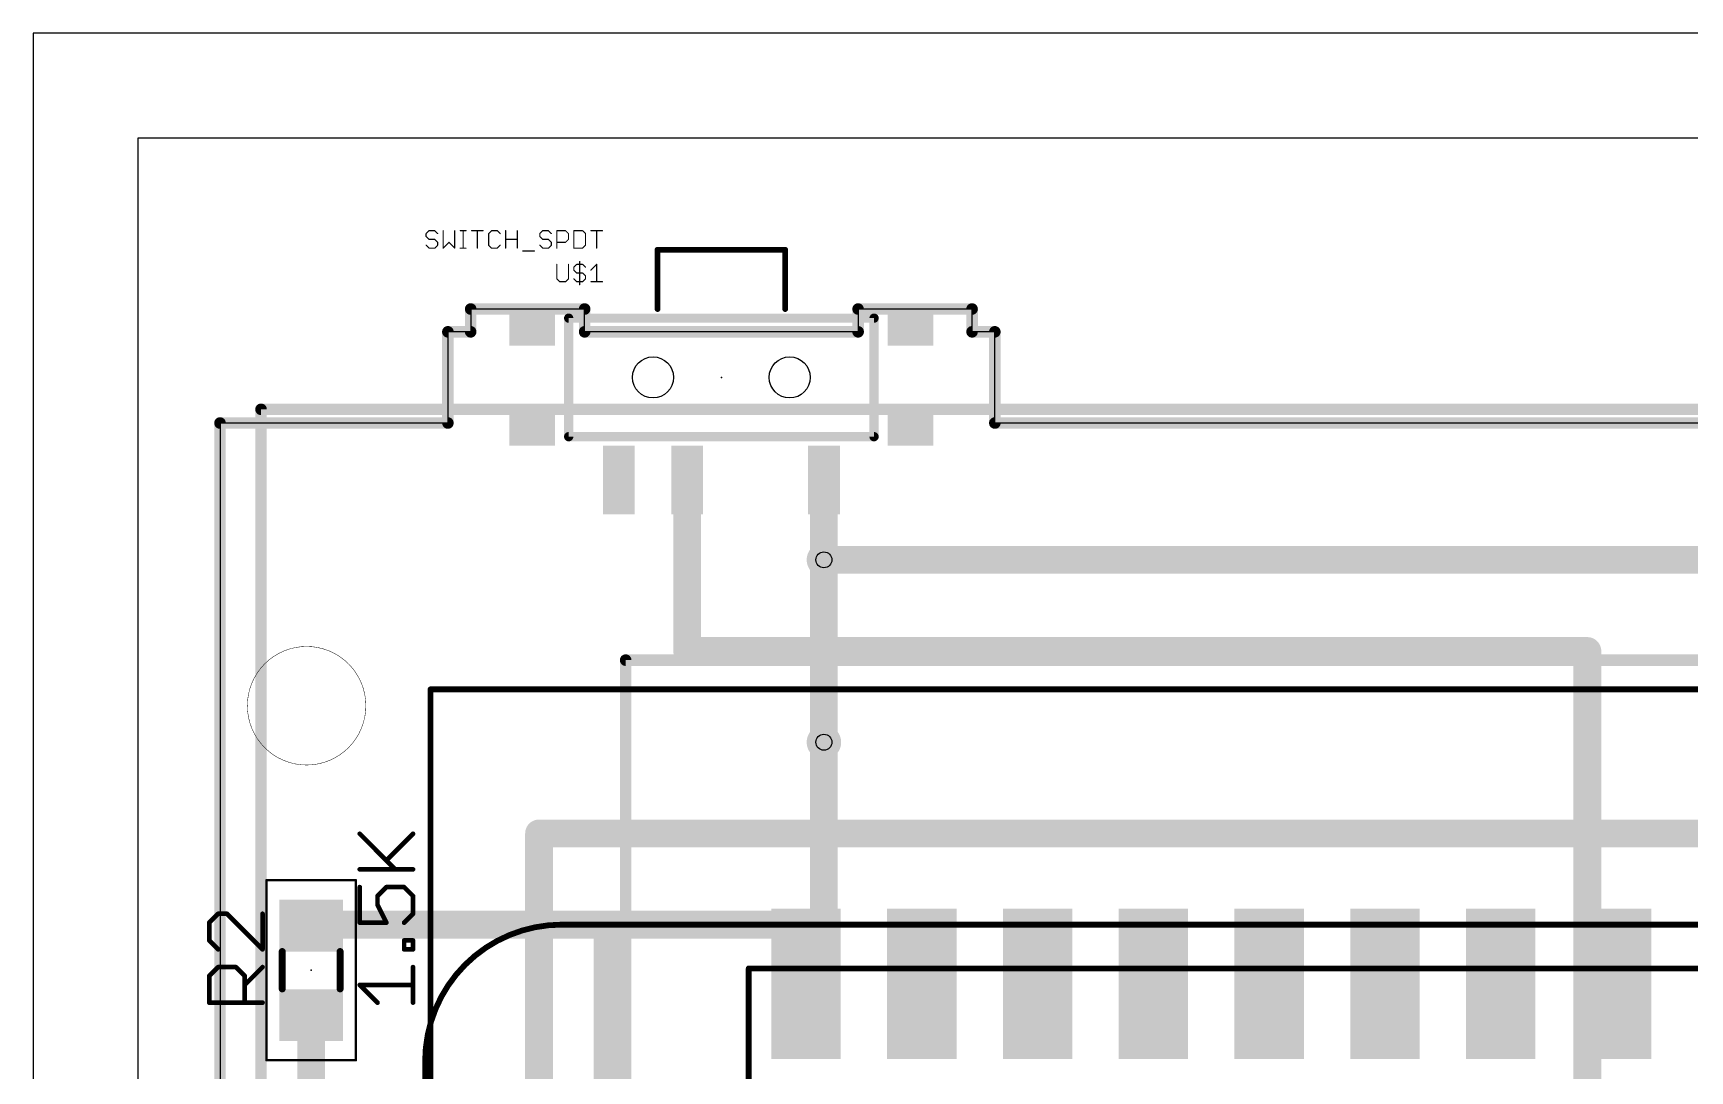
# Model space of a CAD drawing. Extents: x -7 to 74, y -4 to 123.
# Drawn here: x -4.1 to 32.25, y 99.79 to 122.55 of the extents above; entities that cross this region are included whole.
import ezdxf

# ---------------------------------------------------------------- set-up
doc = ezdxf.new("R2010")
doc.units = 0
for name, color, linetype in [('1', 14, 'CONTINUOUS'), ('16', 5, 'CONTINUOUS'), ('18', 94, 'CONTINUOUS'), ('20', 178, 'CONTINUOUS'), ('21', 250, 'CONTINUOUS'), ('22', 250, 'CONTINUOUS'), ('23', 178, 'CONTINUOUS'), ('25', 250, 'CONTINUOUS'), ('27', 250, 'CONTINUOUS'), ('39', 14, 'CONTINUOUS'), ('44', 250, 'CONTINUOUS'), ('51', 214, 'CONTINUOUS')]:
    doc.layers.add(name, color=color, linetype=linetype)

# ---------------------------------------------------------------- blocks, each defined once
blk = doc.blocks.new('RECT')
blk.add_solid([(-0.5, -0.5), (0.5, -0.5), (-0.5, 0.5), (0.5, 0.5)])
blk = doc.blocks.new('ROUNDV')
at = {"const_width": 0.5}
blk.add_lwpolyline([(0, -0.25, 1), (0, 0.25, 1), (0, -0.25)], format="xyb", dxfattribs=at)

msp = doc.modelspace()

# ---------------------------------------------------------------- linework, layer by layer
at = {"layer": '1'}
for points, const_width in [([(8, 116.5), (5.5, 116.5)], 0.254), ([(5.5, 116.5), (5.5, 116)], 0.254), ([(8, 116), (8, 116.5)], 0.254), ([(16.5, 116.5), (14, 116.5)], 0.254), ([(14, 116.5), (14, 116)], 0.254), ([(16.5, 116), (16.5, 116.5)], 0.254), ([(5.5, 116), (5, 116)], 0.254), ([(5, 116), (5, 114)], 0.254), ([(14, 116), (8, 116)], 0.254), ([(17, 116), (16.5, 116)], 0.254), ([(17, 114), (17, 116)], 0.254), ([(5, 114), (0, 114)], 0.254), ([(0, 114), (0, 84)], 0.254), ([(69.5, 114), (17, 114)], 0.254), ([(10.25, 109), (10.25, 112.75)], 0.6096), ([(13.25, 112.75), (13.25, 111)], 0.6096), ([(13.25, 111), (58.578, 111)], 0.6096), ([(30, 109), (10.25, 109)], 0.6096), ([(30, 93), (30, 109)], 0.6096), ([(13.25, 103), (13.25, 107)], 0.6096), ([(2, 103), (8.5, 103)], 0.6096), ([(8.5, 103), (13.25, 103)], 0.6096), ([(8.5, 87), (8.5, 103)], 0.6096), ([(2, 101), (2, 99.05)], 0.6096)]:
    msp.add_lwpolyline(points, dxfattribs=dict(at, const_width=const_width))
for points, const_width in [([(5.5, 116.5635, 1), (5.5, 116.4365)], 0.127), ([(5.5635, 116.5, 1), (5.4365, 116.5)], 0.127), ([(8.0635, 116.5, 1), (7.9365, 116.5)], 0.127), ([(8, 116.4365, 1), (8, 116.5635)], 0.127), ([(14, 116.5635, 1), (14, 116.4365)], 0.127), ([(14.0635, 116.5, 1), (13.9365, 116.5)], 0.127), ([(16.5635, 116.5, 1), (16.4365, 116.5)], 0.127), ([(16.5, 116.4365, 1), (16.5, 116.5635)], 0.127), ([(5, 116.0635, 1), (5, 115.9365)], 0.127), ([(5.0635, 116, 1), (4.9365, 116)], 0.127), ([(5.4365, 116, 1), (5.5635, 116)], 0.127), ([(5.5, 115.9365, 1), (5.5, 116.0635)], 0.127), ([(8, 116.0635, 1), (8, 115.9365)], 0.127), ([(7.9365, 116, 1), (8.0635, 116)], 0.127), ([(13.9365, 116, 1), (14.0635, 116)], 0.127), ([(14, 115.9365, 1), (14, 116.0635)], 0.127), ([(16.5, 116.0635, 1), (16.5, 115.9365)], 0.127), ([(16.4365, 116, 1), (16.5635, 116)], 0.127), ([(17.0635, 116, 1), (16.9365, 116)], 0.127), ([(17, 115.9365, 1), (17, 116.0635)], 0.127), ([(0, 114.0635, 1), (0, 113.9365)], 0.127), ([(0.0635, 114, 1), (-0.0635, 114)], 0.127), ([(4.9365, 114, 1), (5.0635, 114)], 0.127), ([(5, 113.9365, 1), (5, 114.0635)], 0.127), ([(17, 114.0635, 1), (17, 113.9365)], 0.127), ([(16.9365, 114, 1), (17.0635, 114)], 0.127), ([(10.4024, 112.75, 1), (10.0976, 112.75)], 0.3048), ([(13.4024, 112.75, 1), (13.0976, 112.75)], 0.3048), ([(13.25, 111.1524, 1), (13.25, 110.8476)], 0.3048), ([(13.0976, 111, 1), (13.4024, 111)], 0.3048), ([(10.25, 109.1524, 1), (10.25, 108.8476)], 0.3048), ([(10.0976, 109, 1), (10.4024, 109)], 0.3048), ([(30.1524, 109, 1), (29.8476, 109)], 0.3048), ([(30, 108.8476, 1), (30, 109.1524)], 0.3048), ([(13.4024, 107, 1), (13.0976, 107)], 0.3048), ([(2, 103.1524, 1), (2, 102.8476)], 0.3048), ([(8.5, 103.1524, 1), (8.5, 102.8476)], 0.3048), ([(8.6524, 103, 1), (8.3476, 103)], 0.3048), ([(8.5, 102.8476, 1), (8.5, 103.1524)], 0.3048), ([(13.25, 102.8476, 1), (13.25, 103.1524)], 0.3048), ([(13.0976, 103, 1), (13.4024, 103)], 0.3048), ([(2.1524, 101, 1), (1.8476, 101)], 0.3048)]:
    msp.add_lwpolyline(points, format="xyb", dxfattribs=dict(at, const_width=const_width))
at = {"layer": '16'}
for points, const_width in [([(8, 116.5), (5.5, 116.5)], 0.254), ([(5.5, 116.5), (5.5, 116)], 0.254), ([(8, 116), (8, 116.5)], 0.254), ([(16.5, 116.5), (14, 116.5)], 0.254), ([(14, 116.5), (14, 116)], 0.254), ([(16.5, 116), (16.5, 116.5)], 0.254), ([(5.5, 116), (5, 116)], 0.254), ([(5, 116), (5, 114)], 0.254), ([(14, 116), (8, 116)], 0.254), ([(17, 116), (16.5, 116)], 0.254), ([(17, 114), (17, 116)], 0.254), ([(5, 114), (0, 114)], 0.254), ([(0, 114), (0, 84)], 0.254), ([(69.5, 114), (17, 114)], 0.254), ([(13.25, 107), (13.25, 111)], 0.6096), ([(48.418, 105), (7, 105)], 0.6096), ([(7, 105), (7, 90)], 0.6096)]:
    msp.add_lwpolyline(points, dxfattribs=dict(at, const_width=const_width))
for points, const_width in [([(5.5, 116.5635, 1), (5.5, 116.4365)], 0.127), ([(5.5635, 116.5, 1), (5.4365, 116.5)], 0.127), ([(8.0635, 116.5, 1), (7.9365, 116.5)], 0.127), ([(8, 116.4365, 1), (8, 116.5635)], 0.127), ([(14, 116.5635, 1), (14, 116.4365)], 0.127), ([(14.0635, 116.5, 1), (13.9365, 116.5)], 0.127), ([(16.5635, 116.5, 1), (16.4365, 116.5)], 0.127), ([(16.5, 116.4365, 1), (16.5, 116.5635)], 0.127), ([(5, 116.0635, 1), (5, 115.9365)], 0.127), ([(5.0635, 116, 1), (4.9365, 116)], 0.127), ([(5.4365, 116, 1), (5.5635, 116)], 0.127), ([(5.5, 115.9365, 1), (5.5, 116.0635)], 0.127), ([(8, 116.0635, 1), (8, 115.9365)], 0.127), ([(7.9365, 116, 1), (8.0635, 116)], 0.127), ([(13.9365, 116, 1), (14.0635, 116)], 0.127), ([(14, 115.9365, 1), (14, 116.0635)], 0.127), ([(16.5, 116.0635, 1), (16.5, 115.9365)], 0.127), ([(16.4365, 116, 1), (16.5635, 116)], 0.127), ([(17.0635, 116, 1), (16.9365, 116)], 0.127), ([(17, 115.9365, 1), (17, 116.0635)], 0.127), ([(0, 114.0635, 1), (0, 113.9365)], 0.127), ([(0.0635, 114, 1), (-0.0635, 114)], 0.127), ([(4.9365, 114, 1), (5.0635, 114)], 0.127), ([(5, 113.9365, 1), (5, 114.0635)], 0.127), ([(17, 114.0635, 1), (17, 113.9365)], 0.127), ([(16.9365, 114, 1), (17.0635, 114)], 0.127), ([(13.4024, 111, 1), (13.0976, 111)], 0.3048), ([(13.0976, 107, 1), (13.4024, 107)], 0.3048), ([(7, 105.1524, 1), (7, 104.8476)], 0.3048), ([(7.1524, 105, 1), (6.8476, 105)], 0.3048)]:
    msp.add_lwpolyline(points, format="xyb", dxfattribs=dict(at, const_width=const_width))
at = {"layer": '20'}
for p, q in [((8, 116.5), (5.5, 116.5)), ((5.5, 116.5), (5.5, 116)), ((8, 116), (8, 116.5)), ((16.5, 116.5), (14, 116.5)), ((14, 116.5), (14, 116)), ((16.5, 116), (16.5, 116.5)), ((5.5, 116), (5, 116)), ((5, 116), (5, 114)), ((14, 116), (8, 116)), ((17, 116), (16.5, 116)), ((17, 114), (17, 116)), ((5, 114), (0, 114)), ((0, 114), (0, 84)), ((69.5, 114), (17, 114))]:
    msp.add_line(p, q, dxfattribs=at)
at = {"layer": '20', "const_width": 0.01}
msp.add_lwpolyline([(1.9, 106.5, 1), (1.9, 109.1, 1), (1.9, 106.5)], format="xyb", dxfattribs=at)
at = {"layer": '20'}
for centre in [(9.5, 115), (12.5, 115)]:
    msp.add_circle(centre, 0.45, dxfattribs=at)
at = {"layer": '21'}
for points, const_width in [([(14.35, 116.3), (7.65, 116.3)], 0.2032), ([(7.65, 116.3), (7.65, 113.7)], 0.2032), ([(14.35, 113.7), (14.35, 116.3)], 0.2032), ([(7.65, 113.7), (14.35, 113.7)], 0.2032), ([(4.62, 65.44), (4.62, 108.16)], 0.127), ([(4.62, 108.16), (64.88, 108.16)], 0.127)]:
    msp.add_lwpolyline(points, dxfattribs=dict(at, const_width=const_width))
for points, const_width in [([(7.65, 116.3508, 1), (7.65, 116.2492)], 0.1016), ([(7.7008, 116.3, 1), (7.5992, 116.3)], 0.1016), ([(14.4008, 116.3, 1), (14.2992, 116.3)], 0.1016), ([(14.35, 116.2492, 1), (14.35, 116.3508)], 0.1016), ([(7.65, 113.7508, 1), (7.65, 113.6492)], 0.1016), ([(14.35, 113.6492, 1), (14.35, 113.7508)], 0.1016), ([(7.5992, 113.7, 1), (7.7008, 113.7)], 0.1016), ([(14.2992, 113.7, 1), (14.4008, 113.7)], 0.1016), ([(4.62, 108.1918, 1), (4.62, 108.1283)], 0.0635), ([(4.6517, 108.16, 1), (4.5883, 108.16)], 0.0635)]:
    msp.add_lwpolyline(points, format="xyb", dxfattribs=dict(at, const_width=const_width))
at = {"layer": '22'}
for points, const_width in [([(7.5, 103, 0.4142), (4.5, 100)], 0.127), ([(7.5, 103.0318, 1), (7.5, 102.9682)], 0.0635), ([(7.5, 102.9682, 1), (7.5, 103.0318)], 0.0635), ([(11.6, 102.0718, 1), (11.6, 102.0083)], 0.0635), ([(11.6318, 102.04, 1), (11.5683, 102.04)], 0.0635), ([(4.5317, 100, 1), (4.4683, 100)], 0.0635), ([(4.4683, 100, 1), (4.5317, 100)], 0.0635)]:
    msp.add_lwpolyline(points, format="xyb", dxfattribs=dict(at, const_width=const_width))
at = {"layer": '22', "const_width": 0.127}
for points in [[(7.5, 103), (66.5, 103)], [(11.6, 96.96), (11.6, 102.04)], [(11.6, 102.04), (62.4, 102.04)], [(4.5, 76), (4.5, 100)]]:
    msp.add_lwpolyline(points, dxfattribs=at)
at = {"layer": '23'}
for p in [(11, 115), (2, 102)]:
    msp.add_point(p, dxfattribs=at)
at = {"layer": '25'}
for points, const_width in [([(7.3901, 117.4796), (7.3901, 117.1619)], 0.0254), ([(7.6443, 117.1619), (7.6443, 117.4796)], 0.0254), ([(7.7643, 117.4161), (7.8278, 117.4796)], 0.0254), ([(7.7643, 117.3525), (7.7643, 117.4161)], 0.0254), ([(7.8278, 117.4796), (7.9549, 117.4796)], 0.0254), ([(7.8914, 117.5432), (7.8914, 117.0347)], 0.0254), ([(7.9549, 117.4796), (8.0185, 117.4161)], 0.0254), ([(8.1385, 117.3525), (8.2656, 117.4796)], 0.0254), ([(8.2656, 117.4796), (8.2656, 117.0983)], 0.0254), ([(7.3901, 117.1619), (7.4536, 117.0983)], 0.0254), ([(7.4536, 117.0983), (7.5807, 117.0983)], 0.0254), ([(7.5807, 117.0983), (7.6443, 117.1619)], 0.0254), ([(7.8278, 117.289), (7.7643, 117.3525)], 0.0254), ([(7.7643, 117.1619), (7.8278, 117.0983)], 0.0254), ([(7.9549, 117.289), (7.8278, 117.289)], 0.0254), ([(7.8278, 117.0983), (7.9549, 117.0983)], 0.0254), ([(8.0185, 117.2254), (7.9549, 117.289)], 0.0254), ([(7.9549, 117.0983), (8.0185, 117.1619)], 0.0254), ([(8.0185, 117.1619), (8.0185, 117.2254)], 0.0254), ([(8.1385, 117.0983), (8.3927, 117.0983)], 0.0254), ([(-0.0413, 103.2378), (-0.2362, 103.0429)], 0.1016), ([(0.1536, 103.2378), (-0.0413, 103.2378)], 0.1016), ([(0.9332, 102.4582), (0.1536, 103.2378)], 0.1016), ([(0.9332, 103.2378), (0.9332, 102.4582)], 0.1016), ([(-0.2362, 103.0429), (-0.2362, 102.6531)], 0.1016), ([(-0.2362, 102.6531), (-0.0413, 102.4582)], 0.1016), ([(-0.2362, 101.8735), (-0.0413, 102.0684)], 0.1016), ([(-0.2362, 101.2888), (-0.2362, 101.8735)], 0.1016), ([(-0.0413, 102.0684), (0.3485, 102.0684)], 0.1016), ([(0.3485, 102.0684), (0.5434, 101.8735)], 0.1016), ([(0.5434, 101.6786), (0.9332, 102.0684)], 0.1016), ([(0.5434, 101.8735), (0.5434, 101.2888)], 0.1016), ([(0.9332, 101.2888), (-0.2362, 101.2888)], 0.1016)]:
    msp.add_lwpolyline(points, dxfattribs=dict(at, const_width=const_width))
for points, const_width in [([(7.3964, 117.4796, 1), (7.3837, 117.4796)], 0.0127), ([(7.6506, 117.4796, 1), (7.6379, 117.4796)], 0.0127), ([(7.7706, 117.4161, 1), (7.7579, 117.4161)], 0.0127), ([(7.7598, 117.4206, 1), (7.7688, 117.4116)], 0.0127), ([(7.8278, 117.486, 1), (7.8278, 117.4733)], 0.0127), ([(7.8323, 117.4751, 1), (7.8233, 117.4841)], 0.0127), ([(7.8977, 117.5432, 1), (7.885, 117.5432)], 0.0127), ([(7.9594, 117.4841, 1), (7.9505, 117.4751)], 0.0127), ([(7.9549, 117.4733, 1), (7.9549, 117.486)], 0.0127), ([(8.014, 117.4116, 1), (8.023, 117.4206)], 0.0127), ([(8.2719, 117.4796, 1), (8.2592, 117.4796)], 0.0127), ([(8.2701, 117.4751, 1), (8.2611, 117.4841)], 0.0127), ([(7.3946, 117.1663, 1), (7.3856, 117.1574)], 0.0127), ([(7.3837, 117.1619, 1), (7.3964, 117.1619)], 0.0127), ([(7.4536, 117.1047, 1), (7.4536, 117.092)], 0.0127), ([(7.4491, 117.0938, 1), (7.4581, 117.1028)], 0.0127), ([(7.5763, 117.1028, 1), (7.5852, 117.0938)], 0.0127), ([(7.5807, 117.092, 1), (7.5807, 117.1047)], 0.0127), ([(7.6379, 117.1619, 1), (7.6506, 117.1619)], 0.0127), ([(7.6488, 117.1574, 1), (7.6398, 117.1663)], 0.0127), ([(7.7688, 117.357, 1), (7.7598, 117.348)], 0.0127), ([(7.7579, 117.3525, 1), (7.7706, 117.3525)], 0.0127), ([(7.7688, 117.1663, 1), (7.7598, 117.1574)], 0.0127), ([(7.8278, 117.2953, 1), (7.8278, 117.2826)], 0.0127), ([(7.8278, 117.1047, 1), (7.8278, 117.092)], 0.0127), ([(7.8233, 117.2845, 1), (7.8323, 117.2935)], 0.0127), ([(7.8233, 117.0938, 1), (7.8323, 117.1028)], 0.0127), ([(7.9594, 117.2935, 1), (7.9505, 117.2845)], 0.0127), ([(7.9505, 117.1028, 1), (7.9594, 117.0938)], 0.0127), ([(7.9549, 117.2826, 1), (7.9549, 117.2953)], 0.0127), ([(7.9549, 117.092, 1), (7.9549, 117.1047)], 0.0127), ([(8.0248, 117.2254, 1), (8.0122, 117.2254)], 0.0127), ([(8.0122, 117.1619, 1), (8.0248, 117.1619)], 0.0127), ([(8.023, 117.1574, 1), (8.014, 117.1663)], 0.0127), ([(8.014, 117.2209, 1), (8.023, 117.2299)], 0.0127), ([(8.134, 117.357, 1), (8.143, 117.348)], 0.0127), ([(8.1385, 117.1047, 1), (8.1385, 117.092)], 0.0127), ([(8.2592, 117.0983, 1), (8.2719, 117.0983)], 0.0127), ([(8.3927, 117.092, 1), (8.3927, 117.1047)], 0.0127), ([(7.885, 117.0347, 1), (7.8977, 117.0347)], 0.0127), ([(-0.0413, 103.2632, 1), (-0.0413, 103.2124)], 0.0508), ([(-0.0233, 103.2198, 1), (-0.0593, 103.2558)], 0.0508), ([(0.1716, 103.2558, 1), (0.1356, 103.2198)], 0.0508), ([(0.1536, 103.2124, 1), (0.1536, 103.2632)], 0.0508), ([(0.9586, 103.2378, 1), (0.9078, 103.2378)], 0.0508), ([(-0.2542, 103.0609, 1), (-0.2182, 103.0249)], 0.0508), ([(-0.2108, 103.0429, 1), (-0.2616, 103.0429)], 0.0508), ([(-0.2182, 102.6711, 1), (-0.2542, 102.6351)], 0.0508), ([(-0.2616, 102.6531, 1), (-0.2108, 102.6531)], 0.0508), ([(-0.0593, 102.4402, 1), (-0.0233, 102.4762)], 0.0508), ([(0.9078, 102.4582, 1), (0.9586, 102.4582)], 0.0508), ([(0.9152, 102.4402, 1), (0.9512, 102.4762)], 0.0508), ([(-0.2542, 101.8915, 1), (-0.2182, 101.8555)], 0.0508), ([(-0.2108, 101.8735, 1), (-0.2616, 101.8735)], 0.0508), ([(-0.0413, 102.0938, 1), (-0.0413, 102.043)], 0.0508), ([(-0.0233, 102.0504, 1), (-0.0593, 102.0864)], 0.0508), ([(0.3665, 102.0864, 1), (0.3305, 102.0504)], 0.0508), ([(0.3485, 102.043, 1), (0.3485, 102.0938)], 0.0508), ([(0.5688, 101.8735, 1), (0.518, 101.8735)], 0.0508), ([(0.5254, 101.8555, 1), (0.5614, 101.8915)], 0.0508), ([(0.9512, 102.0504, 1), (0.9152, 102.0864)], 0.0508), ([(0.5254, 101.6966, 1), (0.5614, 101.6606)], 0.0508), ([(-0.2362, 101.3142, 1), (-0.2362, 101.2634)], 0.0508), ([(-0.2616, 101.2888, 1), (-0.2108, 101.2888)], 0.0508), ([(0.518, 101.2888, 1), (0.5688, 101.2888)], 0.0508), ([(0.9332, 101.2634, 1), (0.9332, 101.3142)], 0.0508)]:
    msp.add_lwpolyline(points, format="xyb", dxfattribs=dict(at, const_width=const_width))
at = {"layer": '27'}
for points, const_width in [([(4.5847, 118.2176), (4.5212, 118.1541)], 0.0254), ([(4.5212, 118.1541), (4.5212, 118.0905)], 0.0254), ([(4.7118, 118.2176), (4.5847, 118.2176)], 0.0254), ([(4.7754, 118.1541), (4.7118, 118.2176)], 0.0254), ([(4.8954, 118.2176), (4.8954, 117.8363)], 0.0254), ([(5.1496, 117.8363), (5.1496, 118.2176)], 0.0254), ([(5.2696, 118.2176), (5.3967, 118.2176)], 0.0254), ([(5.3331, 117.8363), (5.3331, 118.2176)], 0.0254), ([(5.519, 118.2176), (5.7732, 118.2176)], 0.0254), ([(5.6461, 117.8363), (5.6461, 118.2176)], 0.0254), ([(5.9568, 118.2176), (5.8932, 118.1541)], 0.0254), ([(5.8932, 118.1541), (5.8932, 117.8999)], 0.0254), ([(6.0839, 118.2176), (5.9568, 118.2176)], 0.0254), ([(6.1475, 118.1541), (6.0839, 118.2176)], 0.0254), ([(6.2674, 117.8363), (6.2674, 118.2176)], 0.0254), ([(6.5217, 118.2176), (6.5217, 117.8363)], 0.0254), ([(7.0794, 118.2176), (7.0159, 118.1541)], 0.0254), ([(7.0159, 118.1541), (7.0159, 118.0905)], 0.0254), ([(7.2065, 118.2176), (7.0794, 118.2176)], 0.0254), ([(7.2701, 118.1541), (7.2065, 118.2176)], 0.0254), ([(7.3901, 117.8363), (7.3901, 118.2176)], 0.0254), ([(7.3901, 118.2176), (7.5807, 118.2176)], 0.0254), ([(7.5807, 118.2176), (7.6443, 118.1541)], 0.0254), ([(7.6443, 118.1541), (7.6443, 118.027)], 0.0254), ([(7.7643, 118.2176), (7.7643, 117.8363)], 0.0254), ([(7.9549, 118.2176), (7.7643, 118.2176)], 0.0254), ([(8.0185, 118.1541), (7.9549, 118.2176)], 0.0254), ([(8.0185, 117.8999), (8.0185, 118.1541)], 0.0254), ([(8.1385, 118.2176), (8.3927, 118.2176)], 0.0254), ([(8.2656, 117.8363), (8.2656, 118.2176)], 0.0254), ([(4.5212, 118.0905), (4.5847, 118.027)], 0.0254), ([(4.5847, 117.8363), (4.5212, 117.8999)], 0.0254), ([(4.5847, 118.027), (4.7118, 118.027)], 0.0254), ([(4.7118, 117.8363), (4.5847, 117.8363)], 0.0254), ([(4.7118, 118.027), (4.7754, 117.9634)], 0.0254), ([(4.7754, 117.8999), (4.7118, 117.8363)], 0.0254), ([(4.7754, 117.9634), (4.7754, 117.8999)], 0.0254), ([(4.8954, 117.8363), (5.0225, 117.9634)], 0.0254), ([(5.0225, 117.9634), (5.1496, 117.8363)], 0.0254), ([(5.2696, 117.8363), (5.3967, 117.8363)], 0.0254), ([(5.8932, 117.8999), (5.9568, 117.8363)], 0.0254), ([(5.9568, 117.8363), (6.0839, 117.8363)], 0.0254), ([(6.0839, 117.8363), (6.1475, 117.8999)], 0.0254), ([(6.2674, 118.027), (6.5217, 118.027)], 0.0254), ([(6.6417, 117.7727), (6.8959, 117.7727)], 0.0254), ([(7.0159, 118.0905), (7.0794, 118.027)], 0.0254), ([(7.0794, 117.8363), (7.0159, 117.8999)], 0.0254), ([(7.0794, 118.027), (7.2065, 118.027)], 0.0254), ([(7.2065, 117.8363), (7.0794, 117.8363)], 0.0254), ([(7.2065, 118.027), (7.2701, 117.9634)], 0.0254), ([(7.2701, 117.8999), (7.2065, 117.8363)], 0.0254), ([(7.2701, 117.9634), (7.2701, 117.8999)], 0.0254), ([(7.5807, 117.9634), (7.3901, 117.9634)], 0.0254), ([(7.6443, 118.027), (7.5807, 117.9634)], 0.0254), ([(7.7643, 117.8363), (7.9549, 117.8363)], 0.0254), ([(7.9549, 117.8363), (8.0185, 117.8999)], 0.0254), ([(3.8454, 104.2123), (3.0658, 104.9919)], 0.1016), ([(3.6505, 104.4072), (4.2352, 104.9919)], 0.1016), ([(3.0658, 104.2123), (4.2352, 104.2123)], 0.1016), ([(3.0658, 103.8225), (3.0658, 103.0429)], 0.1016), ([(3.4556, 103.6276), (3.6505, 103.8225)], 0.1016), ([(3.4556, 103.4327), (3.4556, 103.6276)], 0.1016), ([(3.6505, 103.8225), (4.0403, 103.8225)], 0.1016), ([(4.0403, 103.8225), (4.2352, 103.6276)], 0.1016), ([(4.2352, 103.6276), (4.2352, 103.2378)], 0.1016), ([(3.6505, 103.0429), (3.4556, 103.4327)], 0.1016), ([(4.2352, 103.2378), (4.0403, 103.0429)], 0.1016), ([(3.0658, 103.0429), (3.6505, 103.0429)], 0.1016), ([(4.0403, 102.4582), (4.0403, 102.6531)], 0.1016), ([(4.0403, 102.6531), (4.2352, 102.6531)], 0.1016), ([(4.2352, 102.4582), (4.0403, 102.4582)], 0.1016), ([(4.2352, 102.6531), (4.2352, 102.4582)], 0.1016), ([(4.2352, 101.2888), (4.2352, 102.0684)], 0.1016), ([(3.4556, 101.2888), (3.0658, 101.6786)], 0.1016), ([(3.0658, 101.6786), (4.2352, 101.6786)], 0.1016)]:
    msp.add_lwpolyline(points, dxfattribs=dict(at, const_width=const_width))
for points, const_width in [([(4.5275, 118.1541, 1), (4.5148, 118.1541)], 0.0127), ([(4.5167, 118.1586, 1), (4.5256, 118.1496)], 0.0127), ([(4.5847, 118.224, 1), (4.5847, 118.2113)], 0.0127), ([(4.5892, 118.2131, 1), (4.5802, 118.2221)], 0.0127), ([(4.7163, 118.2221, 1), (4.7073, 118.2131)], 0.0127), ([(4.7118, 118.2113, 1), (4.7118, 118.224)], 0.0127), ([(4.7709, 118.1496, 1), (4.7799, 118.1586)], 0.0127), ([(4.9017, 118.2176, 1), (4.889, 118.2176)], 0.0127), ([(5.1559, 118.2176, 1), (5.1432, 118.2176)], 0.0127), ([(5.2696, 118.224, 1), (5.2696, 118.2113)], 0.0127), ([(5.3395, 118.2176, 1), (5.3268, 118.2176)], 0.0127), ([(5.3967, 118.2113, 1), (5.3967, 118.224)], 0.0127), ([(5.519, 118.224, 1), (5.519, 118.2113)], 0.0127), ([(5.6525, 118.2176, 1), (5.6398, 118.2176)], 0.0127), ([(5.7732, 118.2113, 1), (5.7732, 118.224)], 0.0127), ([(5.8996, 118.1541, 1), (5.8869, 118.1541)], 0.0127), ([(5.8888, 118.1586, 1), (5.8977, 118.1496)], 0.0127), ([(5.9568, 118.224, 1), (5.9568, 118.2113)], 0.0127), ([(5.9613, 118.2131, 1), (5.9523, 118.2221)], 0.0127), ([(6.0884, 118.2221, 1), (6.0794, 118.2131)], 0.0127), ([(6.0839, 118.2113, 1), (6.0839, 118.224)], 0.0127), ([(6.143, 118.1496, 1), (6.1519, 118.1586)], 0.0127), ([(6.2738, 118.2176, 1), (6.2611, 118.2176)], 0.0127), ([(6.528, 118.2176, 1), (6.5153, 118.2176)], 0.0127), ([(7.0222, 118.1541, 1), (7.0095, 118.1541)], 0.0127), ([(7.0114, 118.1586, 1), (7.0203, 118.1496)], 0.0127), ([(7.0794, 118.224, 1), (7.0794, 118.2113)], 0.0127), ([(7.0839, 118.2131, 1), (7.0749, 118.2221)], 0.0127), ([(7.211, 118.2221, 1), (7.202, 118.2131)], 0.0127), ([(7.2065, 118.2113, 1), (7.2065, 118.224)], 0.0127), ([(7.2656, 118.1496, 1), (7.2746, 118.1586)], 0.0127), ([(7.3964, 118.2176, 1), (7.3837, 118.2176)], 0.0127), ([(7.3901, 118.224, 1), (7.3901, 118.2113)], 0.0127), ([(7.5852, 118.2221, 1), (7.5762, 118.2131)], 0.0127), ([(7.5807, 118.2113, 1), (7.5807, 118.224)], 0.0127), ([(7.6506, 118.1541, 1), (7.6379, 118.1541)], 0.0127), ([(7.6398, 118.1496, 1), (7.6488, 118.1586)], 0.0127), ([(7.7706, 118.2176, 1), (7.7579, 118.2176)], 0.0127), ([(7.7643, 118.224, 1), (7.7643, 118.2113)], 0.0127), ([(7.9594, 118.2221, 1), (7.9504, 118.2131)], 0.0127), ([(7.9549, 118.2113, 1), (7.9549, 118.224)], 0.0127), ([(8.0248, 118.1541, 1), (8.0121, 118.1541)], 0.0127), ([(8.014, 118.1496, 1), (8.023, 118.1586)], 0.0127), ([(8.1385, 118.224, 1), (8.1385, 118.2113)], 0.0127), ([(8.2719, 118.2176, 1), (8.2592, 118.2176)], 0.0127), ([(8.3927, 118.2113, 1), (8.3927, 118.224)], 0.0127), ([(4.5256, 118.095, 1), (4.5167, 118.086)], 0.0127), ([(4.5148, 118.0905, 1), (4.5275, 118.0905)], 0.0127), ([(4.5256, 117.9043, 1), (4.5167, 117.8954)], 0.0127), ([(4.5847, 118.0333, 1), (4.5847, 118.0206)], 0.0127), ([(4.5847, 117.8427, 1), (4.5847, 117.83)], 0.0127), ([(4.5802, 118.0225, 1), (4.5892, 118.0315)], 0.0127), ([(4.5802, 117.8318, 1), (4.5892, 117.8408)], 0.0127), ([(4.7163, 118.0315, 1), (4.7073, 118.0225)], 0.0127), ([(4.7073, 117.8408, 1), (4.7163, 117.8318)], 0.0127), ([(4.7118, 118.0206, 1), (4.7118, 118.0333)], 0.0127), ([(4.7118, 117.83, 1), (4.7118, 117.8427)], 0.0127), ([(4.7817, 117.9634, 1), (4.769, 117.9634)], 0.0127), ([(4.769, 117.8999, 1), (4.7817, 117.8999)], 0.0127), ([(4.7799, 117.8954, 1), (4.7709, 117.9043)], 0.0127), ([(4.7709, 117.9589, 1), (4.7799, 117.9679)], 0.0127), ([(4.8909, 117.8408, 1), (4.8998, 117.8318)], 0.0127), ([(4.889, 117.8363, 1), (4.9017, 117.8363)], 0.0127), ([(5.027, 117.9679, 1), (5.018, 117.9589)], 0.0127), ([(5.027, 117.9589, 1), (5.018, 117.9679)], 0.0127), ([(5.1432, 117.8363, 1), (5.1559, 117.8363)], 0.0127), ([(5.1451, 117.8318, 1), (5.1541, 117.8408)], 0.0127), ([(5.2696, 117.8427, 1), (5.2696, 117.83)], 0.0127), ([(5.3268, 117.8363, 1), (5.3395, 117.8363)], 0.0127), ([(5.3967, 117.83, 1), (5.3967, 117.8427)], 0.0127), ([(5.6398, 117.8363, 1), (5.6525, 117.8363)], 0.0127), ([(5.8869, 117.8999, 1), (5.8996, 117.8999)], 0.0127), ([(5.8977, 117.9043, 1), (5.8888, 117.8954)], 0.0127), ([(5.9568, 117.8427, 1), (5.9568, 117.83)], 0.0127), ([(5.9523, 117.8318, 1), (5.9613, 117.8408)], 0.0127), ([(6.0794, 117.8408, 1), (6.0884, 117.8318)], 0.0127), ([(6.0839, 117.83, 1), (6.0839, 117.8427)], 0.0127), ([(6.1519, 117.8954, 1), (6.143, 117.9043)], 0.0127), ([(6.2674, 118.0333, 1), (6.2674, 118.0206)], 0.0127), ([(6.2611, 117.8363, 1), (6.2738, 117.8363)], 0.0127), ([(6.5153, 117.8363, 1), (6.528, 117.8363)], 0.0127), ([(6.5217, 118.0206, 1), (6.5217, 118.0333)], 0.0127), ([(6.6417, 117.7791, 1), (6.6417, 117.7664)], 0.0127), ([(6.8959, 117.7664, 1), (6.8959, 117.7791)], 0.0127), ([(7.0203, 118.095, 1), (7.0114, 118.086)], 0.0127), ([(7.0095, 118.0905, 1), (7.0222, 118.0905)], 0.0127), ([(7.0203, 117.9043, 1), (7.0114, 117.8954)], 0.0127), ([(7.0794, 118.0333, 1), (7.0794, 118.0206)], 0.0127), ([(7.0794, 117.8427, 1), (7.0794, 117.83)], 0.0127), ([(7.0749, 118.0225, 1), (7.0839, 118.0315)], 0.0127), ([(7.0749, 117.8318, 1), (7.0839, 117.8408)], 0.0127), ([(7.211, 118.0315, 1), (7.202, 118.0225)], 0.0127), ([(7.202, 117.8408, 1), (7.211, 117.8318)], 0.0127), ([(7.2065, 118.0206, 1), (7.2065, 118.0333)], 0.0127), ([(7.2065, 117.83, 1), (7.2065, 117.8427)], 0.0127), ([(7.2764, 117.9634, 1), (7.2637, 117.9634)], 0.0127), ([(7.2637, 117.8999, 1), (7.2764, 117.8999)], 0.0127), ([(7.2746, 117.8954, 1), (7.2656, 117.9043)], 0.0127), ([(7.2656, 117.9589, 1), (7.2746, 117.9679)], 0.0127), ([(7.3901, 117.9698, 1), (7.3901, 117.9571)], 0.0127), ([(7.3837, 117.8363, 1), (7.3964, 117.8363)], 0.0127), ([(7.5762, 117.9679, 1), (7.5852, 117.9589)], 0.0127), ([(7.5807, 117.9571, 1), (7.5807, 117.9698)], 0.0127), ([(7.6379, 118.027, 1), (7.6506, 118.027)], 0.0127), ([(7.6488, 118.0225, 1), (7.6398, 118.0315)], 0.0127), ([(7.7643, 117.8427, 1), (7.7643, 117.83)], 0.0127), ([(7.7579, 117.8363, 1), (7.7706, 117.8363)], 0.0127), ([(7.9504, 117.8408, 1), (7.9594, 117.8318)], 0.0127), ([(7.9549, 117.83, 1), (7.9549, 117.8427)], 0.0127), ([(8.0121, 117.8999, 1), (8.0248, 117.8999)], 0.0127), ([(8.023, 117.8954, 1), (8.014, 117.9043)], 0.0127), ([(8.2592, 117.8363, 1), (8.2719, 117.8363)], 0.0127), ([(3.0838, 105.0098, 1), (3.0478, 104.9739)], 0.0508), ([(4.2532, 104.9739, 1), (4.2172, 105.0098)], 0.0508), ([(3.6325, 104.4251, 1), (3.6685, 104.3892)], 0.0508), ([(3.0658, 104.2377, 1), (3.0658, 104.1869)], 0.0508), ([(3.8274, 104.1943, 1), (3.8634, 104.2303)], 0.0508), ([(4.2352, 104.1869, 1), (4.2352, 104.2377)], 0.0508), ([(3.0912, 103.8225, 1), (3.0404, 103.8225)], 0.0508), ([(3.4376, 103.6456, 1), (3.4736, 103.6096)], 0.0508), ([(3.481, 103.6276, 1), (3.4302, 103.6276)], 0.0508), ([(3.6505, 103.8479, 1), (3.6505, 103.7971)], 0.0508), ([(3.6685, 103.8045, 1), (3.6325, 103.8405)], 0.0508), ([(4.0583, 103.8405, 1), (4.0223, 103.8045)], 0.0508), ([(4.0403, 103.7971, 1), (4.0403, 103.8479)], 0.0508), ([(4.2606, 103.6276, 1), (4.2098, 103.6276)], 0.0508), ([(4.2172, 103.6096, 1), (4.2532, 103.6456)], 0.0508), ([(3.4783, 103.444, 1), (3.4329, 103.4213)], 0.0508), ([(3.4302, 103.4327, 1), (3.481, 103.4327)], 0.0508), ([(4.2098, 103.2378, 1), (4.2606, 103.2378)], 0.0508), ([(4.2532, 103.2198, 1), (4.2172, 103.2558)], 0.0508), ([(3.0658, 103.0683, 1), (3.0658, 103.0175)], 0.0508), ([(3.0404, 103.0429, 1), (3.0912, 103.0429)], 0.0508), ([(3.6278, 103.0315, 1), (3.6732, 103.0543)], 0.0508), ([(3.6505, 103.0175, 1), (3.6505, 103.0683)], 0.0508), ([(4.0223, 103.0609, 1), (4.0583, 103.0249)], 0.0508), ([(4.0657, 102.6531, 1), (4.0149, 102.6531)], 0.0508), ([(4.0403, 102.6785, 1), (4.0403, 102.6277)], 0.0508), ([(4.0403, 102.4836, 1), (4.0403, 102.4328)], 0.0508), ([(4.2606, 102.6531, 1), (4.2098, 102.6531)], 0.0508), ([(4.2352, 102.6277, 1), (4.2352, 102.6785)], 0.0508), ([(4.2352, 102.4328, 1), (4.2352, 102.4836)], 0.0508), ([(4.0149, 102.4582, 1), (4.0657, 102.4582)], 0.0508), ([(4.2098, 102.4582, 1), (4.2606, 102.4582)], 0.0508), ([(4.2606, 102.0684, 1), (4.2098, 102.0684)], 0.0508), ([(3.0838, 101.6966, 1), (3.0478, 101.6606)], 0.0508), ([(3.0658, 101.704, 1), (3.0658, 101.6532)], 0.0508), ([(4.2352, 101.6532, 1), (4.2352, 101.704)], 0.0508), ([(3.4376, 101.2708, 1), (3.4736, 101.3068)], 0.0508), ([(4.2098, 101.2888, 1), (4.2606, 101.2888)], 0.0508)]:
    msp.add_lwpolyline(points, format="xyb", dxfattribs=dict(at, const_width=const_width))
at = {"layer": '39', "const_width": 0.0508}
for points in [[(1.017, 100.027), (1.017, 103.973)], [(1.017, 103.973), (2.983, 103.973)], [(2.983, 103.973), (2.983, 100.027)], [(2.983, 100.027), (1.017, 100.027)]]:
    msp.add_lwpolyline(points, dxfattribs=at)
at = {"layer": '39', "const_width": 0.0254}
for points in [[(1.0297, 103.973, 1), (1.0043, 103.973)], [(1.017, 103.9857, 1), (1.017, 103.9603)], [(2.9957, 103.973, 1), (2.9703, 103.973)], [(2.983, 103.9603, 1), (2.983, 103.9857)], [(1.017, 100.0397, 1), (1.017, 100.0143)], [(1.0043, 100.027, 1), (1.0297, 100.027)], [(2.9703, 100.027, 1), (2.9957, 100.027)], [(2.983, 100.0143, 1), (2.983, 100.0397)]]:
    msp.add_lwpolyline(points, format="xyb", dxfattribs=at)
at = {"layer": '44'}
for centre in [(13.25, 111), (13.25, 107)]:
    msp.add_circle(centre, 0.175, dxfattribs=at)
at = {"layer": '51'}
for p, q in [((73.6, 122.55), (-4.1, 122.55)), ((-4.1, 122.55), (-4.1, -4.1)), ((71.3, 120.25), (-1.8, 120.25)), ((-1.8, 120.25), (-1.8, -1.5))]:
    msp.add_line(p, q, dxfattribs=at)
for points, const_width in [([(9.6318, 117.8, 1), (9.5682, 117.8)], 0.0635), ([(9.6, 117.8318, 1), (9.6, 117.7683)], 0.0635), ([(12.4318, 117.8, 1), (12.3682, 117.8)], 0.0635), ([(12.4, 117.7683, 1), (12.4, 117.8318)], 0.0635), ([(9.5682, 116.5, 1), (9.6318, 116.5)], 0.0635), ([(12.3682, 116.5, 1), (12.4318, 116.5)], 0.0635), ([(0.9, 114.3635, 1), (0.9, 114.2365)], 0.127), ([(0.9635, 114.3, 1), (0.8365, 114.3)], 0.127), ([(8.9, 108.8635, 1), (8.9, 108.7365)], 0.127), ([(8.9635, 108.8, 1), (8.8365, 108.8)], 0.127), ([(1.4031, 102.41, 1), (1.3269, 102.41)], 0.0762), ([(2.6731, 102.41, 1), (2.5969, 102.41)], 0.0762), ([(1.3269, 101.59, 1), (1.4031, 101.59)], 0.0762), ([(2.5969, 101.59, 1), (2.6731, 101.59)], 0.0762)]:
    msp.add_lwpolyline(points, format="xyb", dxfattribs=dict(at, const_width=const_width))
for points, const_width in [([(9.6, 116.5), (9.6, 117.8)], 0.127), ([(9.6, 117.8), (12.4, 117.8)], 0.127), ([(12.4, 117.8), (12.4, 116.5)], 0.127), ([(68.6, 114.3), (0.9, 114.3)], 0.254), ([(0.9, 114.3), (0.9, 57.3)], 0.254), ([(59.6, 108.8), (8.9, 108.8)], 0.254), ([(8.9, 108.8), (8.9, 64.8)], 0.254), ([(1.365, 101.59), (1.365, 102.41)], 0.1524), ([(2.635, 101.59), (2.635, 102.41)], 0.1524)]:
    msp.add_lwpolyline(points, dxfattribs=dict(at, const_width=const_width))

# ---------------------------------------------------------------- block references
at = {"layer": '1', "yscale": 0.8, "rotation": 180}
for p in [(6.85, 116.1), (15.15, 116.1), (6.85, 113.9), (15.15, 113.9)]:
    msp.add_blockref('RECT', p, dxfattribs=at)
at = {"layer": '1'}
for p, xscale, yscale, rotation in [((8.75, 112.75), 0.7, 1.5, 180), ((10.25, 112.75), 0.7, 1.5, 180), ((13.25, 112.75), 0.7, 1.5, 180), ((2, 103), 1.1, 1.4, 90), ((2, 101), 1.1, 1.4, 90)]:
    msp.add_blockref('RECT', p, dxfattribs=dict(at, xscale=xscale, yscale=yscale, rotation=rotation))
at = {"layer": '16', "xscale": 1.524, "yscale": 3.302, "rotation": 180}
for p in [(12.858, 101.702), (15.398, 101.702), (17.938, 101.702), (20.478, 101.702), (23.018, 101.702), (25.558, 101.702), (28.098, 101.702), (30.638, 101.702)]:
    msp.add_blockref('RECT', p, dxfattribs=at)
at = {"layer": '18', "xscale": 0.7564, "yscale": 0.7564}
for p in [(13.25, 111), (13.25, 111), (13.25, 111), (13.25, 111), (13.25, 107), (13.25, 107), (13.25, 107), (13.25, 107)]:
    msp.add_blockref('ROUNDV', p, dxfattribs=at)
at = {"layer": '21', "xscale": 0.65, "yscale": 1.4, "rotation": 90}
for p in [(1.9985, 102.7314), (1.9985, 101.2582)]:
    msp.add_blockref('RECT', p, dxfattribs=at)

doc.saveas('drawing.dxf')
